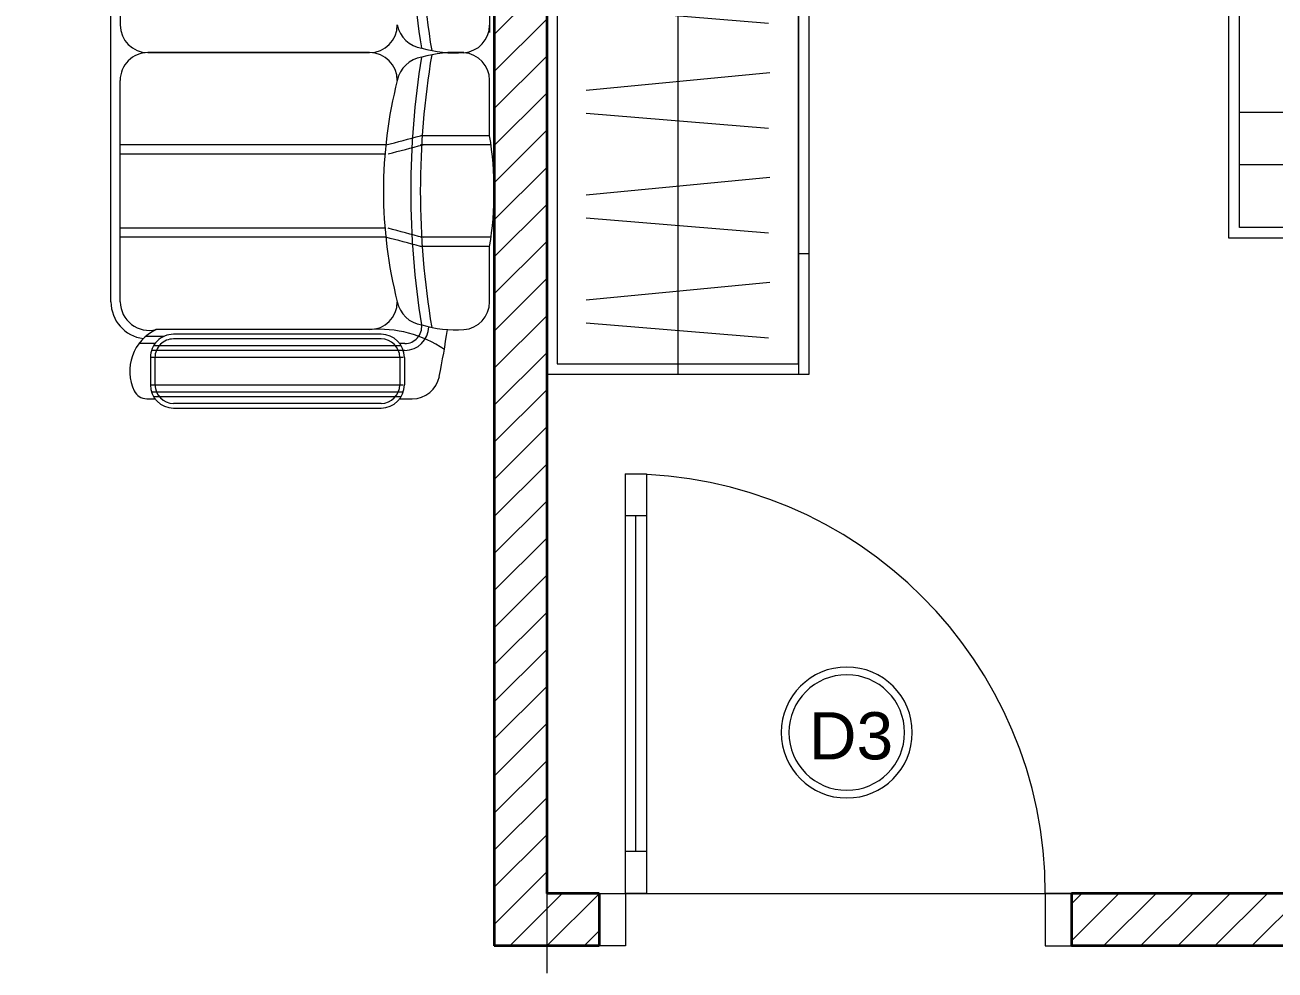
# Model space of a CAD drawing. Header units: inches. Extents: x 921646 to 2157952, y -92667 to 262089.
# Drawn here: x 2000700 to 2003082, y 201765 to 203567 of the extents above; entities that cross this region are included whole.
import ezdxf
from ezdxf.enums import TextEntityAlignment as Align

# ---------------------------------------------------------------- set-up
doc = ezdxf.new("R2010")
doc.units = ezdxf.units.IN
doc.header["$MEASUREMENT"] = 0
doc.linetypes.add('DASHDOT', pattern=[1, 0.5, -0.25, 0, -0.25])
doc.layers.get('0').update_dxf_attribs({"lineweight": 9})
for name, color, linetype, lineweight in [('01-WALL', 10, 'Continuous', 35), ('04-TRUC', 40, 'DASHDOT', 9), ('09-DIMOUT', 251, 'Continuous', 9), ('11 CUA', 42, 'Continuous', 15), ('13-VATDUNG', 104, 'Continuous', 13), ('15 TEXT', 134, 'Continuous', 15), ('HATCH', 244, 'Continuous', 0)]:
    doc.layers.add(name, color=color, linetype=linetype, lineweight=lineweight)
doc.styles.add('ARIAL', font='arial.ttf')
doc.styles.add('kich thuot', font='arial.ttf', dxfattribs={"width": 0.8})
doc.styles.add('KS Sophia 191015$0$GHICHU-C', font='arial.ttf', dxfattribs={"width": 0.7})

# ---------------------------------------------------------------- blocks, each defined once
blk = doc.blocks.new('luoi')
at = {"layer": '04-TRUC', "ltscale": 500}
blk.add_line((1746621.8, 130292.8), (1746621.8, 123857), dxfattribs=at)
blk = doc.blocks.new('SSSSSSSSS')
at = {"layer": '13-VATDUNG'}
for p, q in [((1577883.4, 82158.4), (1577856.4, 82158.4)), ((1578416.7, 82153.4), (1577880.1, 82153.4)), ((1578373.4, 82178.4), (1577923.4, 82178.4)), ((1577923.4, 82168.4), (1578373.4, 82168.4)), ((1578431.3, 82158.4), (1578413.4, 82158.4)), ((1577873.4, 82068.7), (1577873.4, 82128.4)), ((1578421.1, 82143.4), (1577875.7, 82143.4)), ((1578423.4, 82128.4), (1577875.7, 82128.4)), ((1577883.4, 82068.7), (1577883.4, 82128.4)), ((1578413.4, 82068.7), (1578413.4, 82128.4)), ((1578423.4, 82068.7), (1578423.4, 82128.4)), ((1577872.3, 82053.7), (1577875.7, 82053.7)), ((1577875.7, 82068.7), (1578423.4, 82068.7)), ((1577875.7, 82053.7), (1578421.1, 82053.7)), ((1577880.1, 82043.7), (1578416.7, 82043.7)), ((1577872.3, 82038.7), (1577883.4, 82038.7)), ((1577923.4, 82028.7), (1578373.4, 82028.7)), ((1577923.4, 82018.7), (1578373.4, 82018.7)), ((1578395.2, 82023.7), (1578433.6, 82023.7)), ((1578413.4, 82038.7), (1578448, 82038.7)), ((1577948.7, 82008.4), (1578410.9, 82008.4)), ((1577688.7, 81948.6), (1577688.7, 81828.4)), ((1578488.7, 81948.4), (1578488.7, 81468.4)), ((1578508.7, 81948.4), (1578508.7, 80268.4)), ((1577688.7, 81828.4), (1577838.2, 81828.4)), ((1577685.7, 81808.4), (1577838.2, 81808.4)), ((1577913.6, 81808.4), (1578488.7, 81808.4)), ((1577913.6, 81788.4), (1578488.7, 81788.4)), ((1577913.6, 81628.4), (1578488.7, 81628.4)), ((1577685.7, 81608.4), (1577838.2, 81608.4)), ((1577688.7, 81588.4), (1577688.7, 81468.3)), ((1577688.7, 81588.4), (1577838.2, 81588.4)), ((1577913.6, 81608.4), (1578488.7, 81608.4)), ((1577948.7, 81408.4), (1578428.7, 81408.4)), ((1578428.7, 81408.4), (1577948.7, 81408.4)), ((1578428.7, 81408.4), (1577948.7, 81408.4)), ((1578428.7, 81408.4), (1577948.7, 81408.4)), ((1578428.7, 81408.4), (1577948.7, 81408.4)), ((1577948.7, 81408.4), (1578428.7, 81408.4)), ((1577688.7, 80868.3), (1577688.7, 81364.9)), ((1578488.7, 80868.4), (1578488.7, 81348.4))]:
    blk.add_line(p, q, dxfattribs=at)
for centre, radius, start, end in [((1577856.4, 82098.4), 60, 90, 168.698), ((1577923.4, 82128.4), 50, 90, 180), ((1577923.4, 82128.4), 40, 90, 180), ((1578373.4, 82128.4), 50, 0, 90), ((1578373.4, 82128.4), 40, 0, 90), ((1578431.3, 82128.4), 30, 25.4079, 90), ((1578368.4, 82098.6), 99.6, 295.2533, 25.4079), ((1579807.9, 81708.4), 2050, 168.698, 171.5849), ((1577929.2, 82260.9), 253.2, 235.7607, 274.4146), ((1577872.7, 82001.6), 52.1, 90.5947, 179.0806), ((1577923.4, 82068.7), 50, 180, 270), ((1577923.4, 82068.7), 40, 180, 270), ((1578373.4, 82068.7), 50, 270, 0), ((1578373.4, 82068.7), 40, 270, 0), ((1577872.7, 82001.6), 37.1, 90.5947, 184.8429), ((1578428.7, 81948.4), 80, 0, 82.937), ((1577748.7, 81948.6), 60, 93.8725, 180), ((1577762.2, 81749.1), 259.9, 73.5734, 93.8725), ((1576056.6, 81708.4), 1782.2, 350.4594, 9.5406), ((1577826.3, 81935.4), 63.7, 11.8067, 81.5263), ((1576027.3, 81708.4), 1832.2, 350.8958, 9.1042), ((1577948.7, 81948.4), 60, 90, 180), ((1578425.7, 81947.2), 63, 1.1313, 103.6188), ((1576943.7, 81708.4), 975, 345.75, 14.25), ((1578403.7, 81708.4), 725, 170.4727, 189.5273), ((1579393.9, 87539.1), 5918.8, 254.76144, 255.51632), ((1579393.9, 87539.1), 5938.8, 254.76144, 255.51632), ((1579393.9, 75877.8), 5938.8, 104.48368, 105.23856), ((1579393.9, 75877.8), 5918.8, 104.48368, 105.23856), ((1577748.7, 81468.3), 60, 180, 266.1275), ((1577826.3, 81481.5), 63.7, 278.4737, 348.1933), ((1577948.7, 81468.4), 60, 180, 270), ((1578428.7, 81468.4), 60, 270, 0), ((1577748.7, 81348.6), 60, 93.8725, 180), ((1577762.2, 81667.7), 259.9, 266.1275, 286.4266), ((1577762.2, 81149.1), 259.9, 73.5734, 93.8725), ((1576056.6, 81108.4), 1782.2, 350.4594, 9.5406), ((1577826.3, 81335.4), 63.7, 11.8067, 81.5263), ((1576027.3, 81108.4), 1832.2, 350.8958, 9.1042), ((1577948.7, 81348.4), 60, 90, 180), ((1578428.7, 81348.4), 60, 0, 90)]:
    blk.add_arc(centre, radius, start, end, dxfattribs=at)
blk = doc.blocks.new('giường')
at = {"layer": '09-DIMOUT'}
for p, q in [((1616884.6, 69027.8), (1616884.6, 67427.4)), ((1616884.6, 69027.8), (1618885, 69027.8)), ((1616904.6, 69007.8), (1616904.6, 67447.4)), ((1616904.6, 69007.8), (1617887.3, 69007.8)), ((1617024.3, 69007.8), (1617024.3, 67447.4)), ((1617124.1, 69007.8), (1617124.1, 67447.4)), ((1618885, 69027.8), (1618885, 67427.4)), ((1618414.9, 68987.9), (1618795.2, 68987.9)), ((1618365, 68938), (1618365, 68770)), ((1618845.1, 68938), (1618845.1, 68295.4)), ((1618486, 68409.2), (1618486, 67447.4)), ((1618795.2, 68245.6), (1618486, 68245.6)), ((1618795.2, 68205.6), (1618486, 68205.6)), ((1618845.1, 68155.8), (1618845.1, 67517.2)), ((1616904.6, 67706.8), (1618486, 67706.8)), ((1616904.6, 67607), (1618486, 67607)), ((1618486, 67467.3), (1618795.2, 67467.3)), ((1616904.6, 67447.4), (1618486, 67447.4)), ((1616884.6, 67427.4), (1618885, 67427.4))]:
    blk.add_line(p, q, dxfattribs=at)
for centre, radius, start, end in [((1617887.3, 68409.2), 598.6, 0, 90), ((1617464.1, 68584.5), 598.6, 0, 45), ((1618414.9, 68938), 49.9, 90, 180), ((1618795.2, 68938), 49.9, 0, 90), ((1618062.7, 67985.9), 598.6, 45, 90), ((1618795.2, 68295.4), 49.9, 270, 0), ((1618795.2, 68155.8), 49.9, 0, 90), ((1618795.2, 67517.2), 49.9, 270, 0)]:
    blk.add_arc(centre, radius, start, end, dxfattribs=at)
blk = doc.blocks.new('*U33')
for p, q in [((0, 480), (-2210, 480)), ((-1980, 480), (-1980, 500)), ((-1480, 480), (-1480, 500)), ((-980, 480), (-980, 500)), ((-480, 480), (-480, 500))]:
    blk.add_line(p, q)
for points in [[(0, 0), (-2210, 0), (-2210, 500), (0, 500)], [(-20, 20), (-2190, 20), (-2190, 480), (-20, 480)]]:
    blk.add_lwpolyline(points, close=True)
at = {"color": 8, "linetype": 'Continuous', "lineweight": 9}
for points in [[(-2141.2, 422.4), (-2112.7, 75)], [(-2035, 425), (-2068.7, 75)], [(-1941.2, 422.4), (-1912.7, 75)], [(-1835, 425), (-1868.7, 75)], [(-1741.2, 422.4), (-1712.7, 75)], [(-1635, 425), (-1668.7, 75)], [(-1541.2, 422.4), (-1512.7, 75)], [(-1435, 425), (-1468.7, 75)], [(-1341.2, 422.4), (-1312.7, 75)], [(-1235, 425), (-1268.7, 75)], [(-1141.2, 422.4), (-1112.7, 75)], [(-1035, 425), (-1068.7, 75)], [(-941.2, 422.4), (-912.7, 75)], [(-835, 425), (-868.7, 75)], [(-741.2, 422.4), (-712.7, 75)], [(-635, 425), (-668.7, 75)], [(-541.2, 422.4), (-512.7, 75)], [(-435, 425), (-468.7, 75)], [(-341.2, 422.4), (-312.7, 75)], [(-235, 425), (-268.7, 75)], [(-141.2, 422.4), (-112.7, 75)], [(-35, 425), (-68.7, 75)], [(0, 250), (-2210, 250)]]:
    blk.add_lwpolyline(points, dxfattribs=at)
blk = doc.blocks.new('*U48')
for points in [[(50, 0), (50, 800), (90, 800), (90, 0)], [(50, -100), (0, -100), (0, 0), (50, 0)], [(850, -100), (900, -100), (900, 0), (850, 0)]]:
    blk.add_lwpolyline(points, close=True)
for points in [[(90, 720), (50, 720)], [(90, 80), (50, 80)]]:
    blk.add_lwpolyline(points)
at = {"color": 8}
blk.add_lwpolyline([(70, 80), (70, 720)], dxfattribs=at)
at = {"layer": 'HATCH'}
blk.add_arc((50, 0), 800, 0, 90, dxfattribs=at)
at = {"style": 'KS Sophia 191015$0$GHICHU-C', "flags": 1}
for tag, p in [('TEN_CUA', (450, -532.6)), ('KICH_THUOC', (425, -623.9)), ('QUI_CACH', (425, -718.1))]:
    blk.add_attdef(tag, text='', height=50, dxfattribs=at).set_placement(p, align=Align.MIDDLE)
blk = doc.blocks.new('tuong t2')
at = {"layer": '09-DIMOUT'}
h = blk.add_hatch(dxfattribs=at)
h.set_pattern_fill('ANSI31', color=256, scale=400)
h.set_pattern_definition([(45, (-254796.685, -87721.633), (-35.355339, 35.355339), [])])
h.paths.add_polyline_path([(1739597.7, 112789.3), (1735697.7, 112789.3), (1735697.7, 112589.3), (1739597.7, 112589.3)])
h.paths.add_polyline_path([(1735397.7, 112789.3), (1733597.7, 112789.3), (1733597.7, 112589.3), (1735397.7, 112589.3)])
h.paths.add_polyline_path([(1735197.7, 113389.3), (1735097.7, 113389.3), (1735097.7, 112789.3), (1735197.7, 112789.3)])
h.paths.add_polyline_path([(1733397.7, 112789.3), (1731737.7, 112789.3), (1731737.7, 112589.3), (1733397.7, 112589.3)])
h.paths.add_polyline_path([(1733397.7, 115689.3), (1733197.7, 115689.3), (1733197.7, 115589.3), (1733397.7, 115589.3)])
h.paths.add_polyline_path([(1735197.7, 115889.3), (1735247.7, 115889.3), (1735247.7, 115989.3), (1735097.7, 115989.3), (1735097.7, 115689.3), (1733397.7, 115689.3), (1733397.7, 115589.3), (1735097.7, 115589.3), (1735097.7, 115189.3), (1735197.7, 115189.3)])
h.paths.add_polyline_path([(1733397.7, 117389.3), (1733397.7, 117589.3), (1733197.7, 117589.3), (1733197.7, 117389.3), (1733397.7, 117389.3)])
h.paths.add_polyline_path([(1735397.7, 117589.3), (1733597.7, 117589.3), (1733597.7, 117389.3), (1735197.7, 117389.3), (1735397.7, 117389.3)])
h.paths.add_polyline_path([(1739797.7, 115989.3), (1737477.7, 115989.3), (1737477.7, 116089.3), (1737377.7, 116089.3), (1737377.7, 115989.3), (1736047.7, 115989.3), (1736047.7, 115889.3), (1739297.7, 115889.3), (1739297.7, 115739.3), (1739397.7, 115739.3), (1739397.7, 115889.3), (1739797.7, 115889.3)])
h.paths.add_polyline_path([(1737477.7, 117389.3), (1737377.7, 117389.3), (1737377.7, 116789.3), (1737477.7, 116789.3)])
h.paths.add_polyline_path([(1739897.7, 117389.3), (1739797.7, 117389.3), (1739797.7, 115989.3), (1739797.7, 115739.3), (1739897.7, 115739.3)])
h.paths.add_polyline_path([(1739797.7, 117259.3), (1739397.7, 117259.3), (1739397.7, 117389.3), (1739297.7, 117389.3), (1739297.7, 117159.3), (1739797.7, 117159.3)])
h.paths.add_polyline_path([(1739397.7, 114839.3), (1739297.7, 114839.3), (1739297.7, 114289.3), (1739797.7, 114289.3), (1739797.7, 114389.3), (1739397.7, 114389.3)])
h.paths.add_polyline_path([(1743197.7, 112789.3), (1743197.7, 112889.3), (1743097.7, 112889.3), (1743097.7, 112789.3), (1743017.7, 112789.3), (1743017.7, 112875.1), (1742987.2, 112889.3), (1742477.7, 112889.3), (1742477.7, 112789.3), (1742397.7, 112789.3), (1742397.7, 112889.3), (1742297.7, 112889.3), (1742297.7, 112789.3), (1739897.7, 112789.3), (1739897.7, 112589.3), (1743197.7, 112589.3)])
h.paths.add_polyline_path([(1743197.7, 117589.3), (1739897.7, 117589.3), (1739897.7, 117389.3), (1743197.7, 117389.3)])
h.paths.add_polyline_path([(1746797.7, 117589.3), (1743497.7, 117589.3), (1743497.7, 117389.3), (1746797.7, 117389.3)])
h.paths.add_polyline_path([(1746797.7, 112789.3), (1743497.7, 112789.3), (1743497.7, 112589.3), (1746797.7, 112589.3)])
h.paths.add_polyline_path([(1751597.7, 112739.3), (1751547.7, 112739.3), (1751547.7, 113189.3), (1751697.7, 113189.3), (1751697.7, 113289.3), (1751447.7, 113289.3), (1751447.7, 112739.3), (1748547.7, 112739.3), (1748547.7, 113289.3), (1748447.7, 113289.3), (1748447.7, 112789.3), (1747097.7, 112789.3), (1747097.7, 112589.3), (1751597.7, 112589.3)])
h.paths.add_polyline_path([(1751897.7, 114189.3), (1751547.7, 114189.3), (1751547.7, 114089.3), (1751697.7, 114089.3), (1751697.7, 113602.1), (1751897.7, 113602.1)])
h.paths.add_polyline_path([(1751897.7, 113602.1), (1751697.7, 113602.1), (1751697.7, 113289.3), (1751697.7, 112789.3), (1751897.7, 112789.3)])
h.paths.add_polyline_path([(1751047.7, 114189.3), (1750697.7, 114189.3), (1750697.7, 114689.3), (1750597.7, 114689.3), (1750597.7, 114189.3), (1747897.7, 114189.3), (1747897.7, 114089.3), (1748447.7, 114089.3), (1748447.7, 113989.3), (1748547.7, 113989.3), (1748547.7, 114089.3), (1751047.7, 114089.3)])
h.paths.add_polyline_path([(1746897.7, 117389.3), (1746797.7, 117389.3), (1746797.7, 114089.3), (1746897.7, 114089.3)])
h.paths.add_polyline_path([(1746997.7, 114189.3), (1746897.7, 114189.3), (1746897.7, 114089.3), (1746997.7, 114089.3)])
h.paths.add_polyline_path([(1751597.7, 117589.3), (1750697.7, 117589.3), (1747097.7, 117589.3), (1747097.7, 117439.3), (1750597.7, 117439.3), (1750597.7, 116990.2), (1750597.7, 116889.3), (1750697.7, 116889.3), (1750697.7, 117389.3), (1751597.7, 117389.3)])
h.paths.add_polyline_path([(1751897.7, 117389.3), (1751797.7, 117389.3), (1751797.7, 114189.3), (1751897.7, 114189.3)])
h.paths.add_polyline_path([(1739597.7, 117439.3), (1739297.7, 117439.3), (1739297.7, 117389.3), (1739597.7, 117389.3)])
at = {"layer": '01-WALL'}
for p, q in [((1746897.7, 117439.3), (1746897.7, 114889.3)), ((1746797.7, 117389.3), (1746797.7, 114089.3)), ((1746897.7, 114889.3), (1746897.7, 114889.3)), ((1746897.7, 114889.3), (1746897.7, 114789.3)), ((1746897.7, 114789.3), (1746897.7, 114189.3)), ((1746897.7, 114789.3), (1746897.7, 114789.3)), ((1746997.7, 114189.3), (1746897.7, 114189.3)), ((1746997.7, 114189.3), (1746997.7, 114089.3)), ((1750597.7, 114189.3), (1747897.7, 114189.3)), ((1747897.7, 114189.3), (1747897.7, 114089.3)), ((1746997.7, 114089.3), (1746797.7, 114089.3)), ((1748447.7, 114089.3), (1747897.7, 114089.3))]:
    blk.add_line(p, q, dxfattribs=at)
blk = doc.blocks.new('KH CUA')
at = {"layer": '11 CUA'}
blk.add_circle((0, 0), 187, dxfattribs=at)
at = {"layer": '15 TEXT', "color": 7}
blk.add_circle((0, 0), 165, dxfattribs=at)
at = {"layer": '15 TEXT', "style": 'kich thuot', "width": 0.6, "flags": 4}
blk.add_attdef('A', text='', height=250, dxfattribs=at).set_placement((5.7, -116.9), align=Align.CENTER)

msp = doc.modelspace()

# ---------------------------------------------------------------- linework, layer by layer
at = {"layer": '09-DIMOUT'}
msp.add_line((2001794.4, 201911), (2002694.4, 201911), dxfattribs=at)

# ---------------------------------------------------------------- block references
at = {"layer": '01-WALL'}
msp.add_blockref('luoi', (255072.6, 75716.7), dxfattribs=at)
at = {"layer": '09-DIMOUT', "xscale": 0.88, "yscale": 0.88, "zscale": 0.88, "rotation": 180}
msp.add_blockref('SSSSSSSSS', (3389951.6, 275153.6), dxfattribs=at)
at = {"layer": '13-VATDUNG'}
msp.add_blockref('tuong t2', (254796.7, 87721.6), dxfattribs=at)
at = {"layer": '13-VATDUNG', "xscale": -1, "rotation": 270}
for name, p in [('giường', (1935566.8, -1413724.1)), ('*U33', (2001694.4, 205111))]:
    msp.add_blockref(name, p, dxfattribs=at)
at = {"layer": '13-VATDUNG', "rotation": 359.999999993444}
msp.add_blockref('*U48', (2001794.4, 201911), dxfattribs=at)
at = {"layer": '15 TEXT'}
ref = msp.add_blockref('KH CUA', (2002266.1, 202217.8), dxfattribs=dict(at, xscale=-0.6676080590873511, yscale=0.6676080591890505, zscale=0.667608059193803))
ref.add_attrib('A', 'D3', dxfattribs={"height": 90, "style": 'ARIAL'}).set_placement((2002274.2, 202166.6), align=Align.CENTER)

doc.saveas('drawing.dxf')
